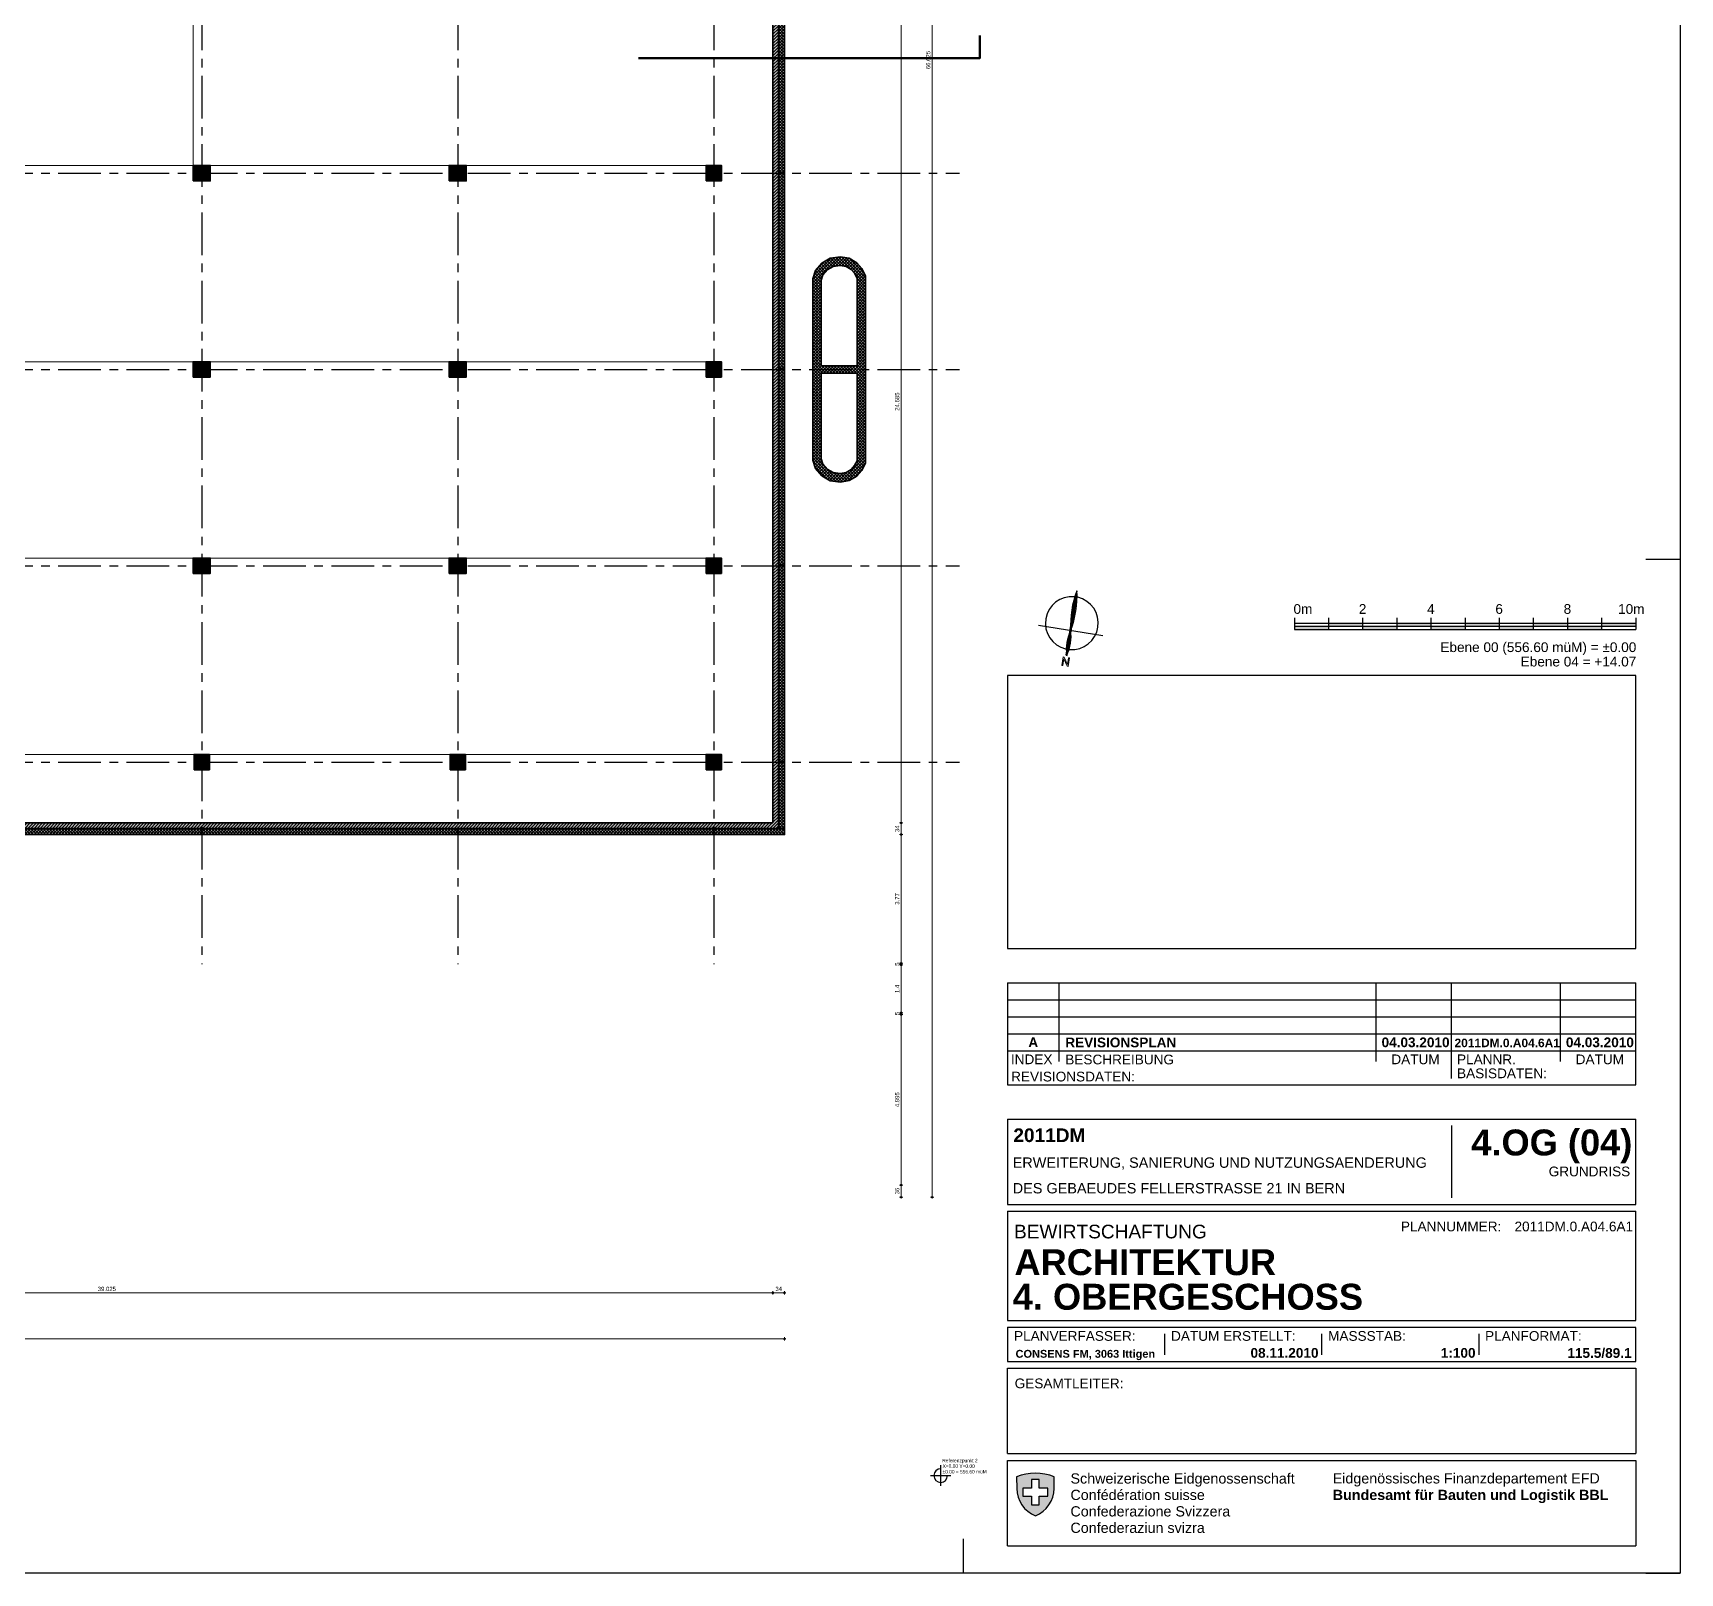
# Model space of a CAD drawing. Header units: millimetres. Extents: x -5 to 111, y -3 to 86.
# Drawn here: x 62.66 to 110.91, y -2.86 to 42.26 of the extents above; entities that cross this region are included whole.
import ezdxf
from ezdxf.enums import TextEntityAlignment as Align

# ---------------------------------------------------------------- set-up
doc = ezdxf.new("R2010")
doc.units = ezdxf.units.MM
doc.linetypes.add('MITTE', pattern=[2, 1.25, -0.25, 0.25, -0.25])
for name, color, linetype, lineweight in [('A1------D-', 9, 'Continuous', 18), ('A1------J-', 10, 'Continuous', 50), ('A1------W-', 9, 'Continuous', 25), ('A1E00---E-', 3, 'MITTE', 25), ('A1E2----E-', 4, 'Continuous', 35), ('A1E2----H-', 5, 'Continuous', 18), ('A1E4----E-', 4, 'Continuous', 35), ('A1E4----H-', 5, 'Continuous', 18), ('A1Z21---E-', 210, 'Continuous', 18), ('A1Z23---E-', 214, 'Continuous', 18)]:
    doc.layers.add(name, color=color, linetype=linetype, lineweight=lineweight)
doc.layers.add('A1------H-', color=8, linetype='Continuous')
doc.styles.add('ARIAL', font='ARIAL.TTF')
doc.styles.add('ARIALFETT', font='ARIALBD.TTF')
doc.dimstyles.new('MST1_50m', dxfattribs={"dimtxt": 0.125, "dimasz": 0.05, "dimexe": 0.05, "dimexo": 0.1, "dimgap": 0.05, "dimtad": 1, "dimdec": 3, "dimzin": 9, "dimdsep": 46, "dimtxsty": 'ARIAL', "dimblk": 'ORIGIN', "dimcen": 0, "dimse1": 1, "dimse2": 1, "dimclrd": 256, "dimclre": 256, "dimclrt": 256, "dimadec": 0, "dimazin": 0, "dimtfac": 1, "dimtdec": 3, "dimtix": 1, "dimtmove": 0, "dimatfit": 3, "dimldrblk": 'ORIGIN', "dimfxl": 0, "dimlwd": -1, "dimlwe": -1, "dimarcsym": 0})

# ---------------------------------------------------------------- blocks, each defined once
blk = doc.blocks.new('BBL-Nordpfeil100')
for p, q in [((-0.018, 0.958), (-0.018, -0.861)), ((0.018, 0.958), (-0.018, 0.958)), ((0, 0.958), (0, -0.958)), ((0, -0.958), (0, 0.958)), ((0, 0.958), (0, 0.212)), ((0.018, 0.958), (0.018, -0.861)), ((0.958, 0.212), (-0.958, 0.212)), ((0, 0.212), (0, -0.958))]:
    blk.add_line(p, q)
at = {"lineweight": 0}
blk.add_lwpolyline([(-0.097, 1.019), (-0.066, 1.019), (-0.066, 1.215), (0.065, 1.019), (0.099, 1.019), (0.099, 1.269), (0.068, 1.269), (0.068, 1.072), (-0.064, 1.269), (-0.097, 1.269)], close=True, dxfattribs=at)
for centre, radius, start, end in [((0, 0), 0.775, 94.4899, 266.094), ((1.268, 0.585), 1.322, 163.5992, 196.4008), ((-1.268, 0.585), 1.322, 343.5992, 16.4008), ((0, 0), 0.775, 273.906, 85.5101), ((2.725, -0.371), 2.787, 167.9214, 192.0786), ((-2.725, -0.371), 2.787, 347.9214, 12.0786)]:
    blk.add_arc(centre, radius, start, end)
blk = doc.blocks.new('BBL-Massstab100')
h = blk.add_hatch(color=256)
h.paths.add_polyline_path([(-10, 0.093), (-10, 0), (-9, 0), (-9, 0.093)])
h.paths.add_polyline_path([(-9, 0.185), (-9, 0.093), (-8, 0.093), (-8, 0.185)])
h.paths.add_polyline_path([(-7, 0), (-7, 0.093), (-8, 0.093), (-8, 0)])
h.paths.add_polyline_path([(-6, 0.093), (-6, 0.185), (-7, 0.185), (-7, 0.093)])
h.paths.add_polyline_path([(-6, 0.093), (-6, 0), (-5, 0), (-5, 0.093)])
h = blk.add_hatch(color=256)
h.paths.add_polyline_path([(-4, 0.093), (-4, 0.185), (-5, 0.185), (-5, 0.093)])
h.paths.add_polyline_path([(-4, 0.093), (-4, 0), (-3, 0), (-3, 0.093)])
h.paths.add_polyline_path([(-2, 0.093), (-2, 0.185), (-3, 0.185), (-3, 0.093)])
h = blk.add_hatch(color=256)
h.paths.add_polyline_path([(-2, 0.093), (-2, 0), (-1, 0), (-1, 0.093)])
h.paths.add_polyline_path([(0, 0.093), (0, 0.185), (-1, 0.185), (-1, 0.093)])
for p, q in [((-10, 0.343), (-10, 0)), ((-10, 0.185), (0, 0.185)), ((-10, 0.093), (0, 0.093)), ((-10, 0), (0, 0)), ((-9, 0.343), (-9, 0)), ((-8, 0.343), (-8, 0)), ((-7, 0.343), (-7, 0)), ((-6, 0.343), (-6, 0)), ((-5, 0.343), (-5, 0)), ((-5, 0.343), (-5, 0)), ((-4, 0.343), (-4, 0)), ((-4, 0.343), (-4, 0)), ((-3, 0.343), (-3, 0)), ((-2, 0.343), (-2, 0)), ((-1, 0.343), (-1, 0)), ((-1, 0.343), (-1, 0)), ((0, 0.343), (0, 0))]:
    blk.add_line(p, q)
at = {"lineweight": -2, "style": 'ARIAL'}
for s, p in [('0m', (-10.025, 0.456)), ('10m', (-0.515, 0.456))]:
    blk.add_text(s, height=0.285, dxfattribs=at).set_placement(p)
for s, p in [('2', (-8, 0.456)), ('4', (-6, 0.456)), ('6', (-4, 0.456)), ('8', (-2, 0.456))]:
    blk.add_text(s, height=0.285, dxfattribs=at).set_placement(p, align=Align.CENTER)
blk = doc.blocks.new('BBL-Logo2006')
h = blk.add_hatch(color=1)
h.paths.add_polyline_path([(-1.81, 12.74), (-5.8, 12.74), (-5.8, 10.93), (-5.8, 9.13), (-1.81, 9.13), (-1.81, 5.13), (0, 5.13), (1.81, 5.13), (1.81, 9.13), (5.8, 9.13), (5.8, 10.93), (5.8, 12.74), (1.81, 12.74), (1.81, 16.73), (0, 16.73), (-1.81, 16.73)], flags=16)
edge = h.paths.add_edge_path()
edge.add_arc((0, -4.64), 24.34, 68.97406, 111.02594)
edge.add_line((-8.73, 18.07), (-8.66, 12.63))
edge.add_arc((5.13, 12.8), 13.79, 180.72561, 248.17832)
edge.add_arc((-5.13, 12.8), 13.79, 291.82168, 359.27439)
edge.add_line((8.66, 12.63), (8.73, 18.07))
at = {"color": 1}
blk.add_lwpolyline([(8.73, 18.07, 0.185573), (-8.73, 18.07), (-8.66, 12.63, 0.303121), (0, 0, 0.303121), (8.66, 12.63)], format="xyb", close=True, dxfattribs=at)
blk.add_lwpolyline([(-1.81, 12.74), (-5.8, 12.74), (-5.8, 10.93), (-5.8, 9.13), (-1.81, 9.13), (-1.81, 5.13), (0, 5.13), (1.81, 5.13), (1.81, 9.13), (5.8, 9.13), (5.8, 10.93), (5.8, 12.74), (1.81, 12.74), (1.81, 16.73), (0, 16.73), (-1.81, 16.73)], close=True, dxfattribs=at)
blk = doc.blocks.new('_Origin')
at = {"color": 0, "linetype": 'ByBlock', "lineweight": -2}
blk.add_line((0, 0), (-1, 0), dxfattribs=at)
for points in [[(0, 0), (0, 1)], [(0, 0), (0, -1)]]:
    blk.add_lwpolyline(points)
blk.add_circle((0, 0), 0.5, dxfattribs=at)
blk = doc.blocks.new('*D222')
at = {"layer": 'A1------D-', "transparency": 16777216}
blk.add_line((45.36, 5.352), (84.285, 5.352), dxfattribs=at)
at = {"layer": 'Defpoints', "color": 0, "transparency": 16777216}
for p in [(84.335, 19.115), (45.31, 8.15), (84.335, 5.352)]:
    blk.add_point(p, dxfattribs=at)
at = {"layer": 'A1------D-', "transparency": 16777216, "xscale": 0.05, "yscale": 0.05, "zscale": 0.05, "rotation": 180}
blk.add_blockref('_Origin', (45.31, 5.352), dxfattribs=at)
at = {"layer": 'A1------D-', "transparency": 16777216, "xscale": 0.05, "yscale": 0.05, "zscale": 0.05}
blk.add_blockref('_Origin', (84.335, 5.352), dxfattribs=at)
at = {"layer": 'A1------D-', "transparency": 16777216, "insert": (64.822, 5.466), "char_height": 0.125, "attachment_point": 5, "style": 'ARIAL'}
blk.add_mtext('39.025', dxfattribs=at)
blk = doc.blocks.new('*D223')
at = {"layer": 'A1------D-', "transparency": 16777216}
blk.add_line((84.385, 5.352), (84.625, 5.352), dxfattribs=at)
at = {"layer": 'Defpoints', "color": 0, "transparency": 16777216}
for p in [(84.335, 19.115), (84.675, 18.775), (84.675, 5.352)]:
    blk.add_point(p, dxfattribs=at)
at = {"layer": 'A1------D-', "transparency": 16777216, "xscale": 0.05, "yscale": 0.05, "zscale": 0.05, "rotation": 180}
blk.add_blockref('_Origin', (84.335, 5.352), dxfattribs=at)
at = {"layer": 'A1------D-', "transparency": 16777216, "xscale": 0.05, "yscale": 0.05, "zscale": 0.05}
blk.add_blockref('_Origin', (84.675, 5.352), dxfattribs=at)
at = {"layer": 'A1------D-', "transparency": 16777216, "insert": (84.505, 5.466), "char_height": 0.125, "attachment_point": 5, "style": 'ARIAL'}
blk.add_mtext('34', dxfattribs=at)
blk = doc.blocks.new('*D224')
at = {"layer": 'A1------D-', "transparency": 16777216}
blk.add_line((5.295, 4.001), (84.625, 4.001), dxfattribs=at)
at = {"layer": 'Defpoints', "color": 0, "transparency": 16777216}
for p in [(84.675, 18.775), (5.245, 8.158), (84.675, 4.001)]:
    blk.add_point(p, dxfattribs=at)
at = {"layer": 'A1------D-', "transparency": 16777216, "xscale": 0.05, "yscale": 0.05, "zscale": 0.05, "rotation": 180}
blk.add_blockref('_Origin', (5.245, 4.001), dxfattribs=at)
at = {"layer": 'A1------D-', "transparency": 16777216, "xscale": 0.05, "yscale": 0.05, "zscale": 0.05}
blk.add_blockref('_Origin', (84.675, 4.001), dxfattribs=at)
at = {"layer": 'A1------D-', "transparency": 16777216, "insert": (44.96, 4.115), "char_height": 0.125, "attachment_point": 5, "style": 'ARIAL'}
blk.add_mtext('79.43', dxfattribs=at)
blk = doc.blocks.new('*D225')
at = {"layer": 'A1------D-', "transparency": 16777216}
blk.add_line((88.09, 8.2), (88.09, 8.46), dxfattribs=at)
at = {"layer": 'Defpoints', "color": 0, "transparency": 16777216}
for p in [(44.915, 8.51), (88.09, 8.51), (45.31, 8.15)]:
    blk.add_point(p, dxfattribs=at)
at = {"layer": 'A1------D-', "transparency": 16777216, "xscale": 0.05, "yscale": 0.05, "zscale": 0.05}
for p, rotation in [((88.09, 8.51), 90), ((88.09, 8.15), 270)]:
    blk.add_blockref('_Origin', p, dxfattribs=dict(at, rotation=rotation))
at = {"layer": 'A1------D-', "transparency": 16777216, "insert": (87.976, 8.33), "char_height": 0.125, "attachment_point": 5, "rotation": 90, "style": 'ARIAL'}
blk.add_mtext('36', dxfattribs=at)
blk = doc.blocks.new('*D226')
at = {"layer": 'A1------D-', "transparency": 16777216}
blk.add_line((88.09, 8.56), (88.09, 13.455), dxfattribs=at)
at = {"layer": 'Defpoints', "color": 0, "transparency": 16777216}
for p in [(44.84, 13.505), (88.09, 13.505), (44.915, 8.51)]:
    blk.add_point(p, dxfattribs=at)
at = {"layer": 'A1------D-', "transparency": 16777216, "xscale": 0.05, "yscale": 0.05, "zscale": 0.05}
for p, rotation in [((88.09, 13.505), 90), ((88.09, 8.51), 270)]:
    blk.add_blockref('_Origin', p, dxfattribs=dict(at, rotation=rotation))
at = {"layer": 'A1------D-', "transparency": 16777216, "insert": (87.976, 11.008), "char_height": 0.125, "attachment_point": 5, "rotation": 90, "style": 'ARIAL'}
blk.add_mtext('4.995', dxfattribs=at)
blk = doc.blocks.new('*D227')
at = {"layer": 'A1------D-', "transparency": 16777216}
for p, q in [((88.09, 13.605), (88.09, 13.655)), ((88.09, 13.505), (88.09, 13.555)), ((88.09, 13.455), (88.09, 13.405))]:
    blk.add_line(p, q, dxfattribs=at)
at = {"layer": 'Defpoints', "color": 0, "transparency": 16777216}
for p in [(44.84, 13.555), (88.09, 13.555), (44.84, 13.505)]:
    blk.add_point(p, dxfattribs=at)
at = {"layer": 'A1------D-', "transparency": 16777216, "xscale": 0.05, "yscale": 0.05, "zscale": 0.05}
for p, rotation in [((88.09, 13.555), 270), ((88.09, 13.505), 90)]:
    blk.add_blockref('_Origin', p, dxfattribs=dict(at, rotation=rotation))
at = {"layer": 'A1------D-', "transparency": 16777216, "insert": (87.976, 13.53), "char_height": 0.125, "attachment_point": 5, "rotation": 90, "style": 'ARIAL'}
blk.add_mtext('5', dxfattribs=at)
blk = doc.blocks.new('*D228')
at = {"layer": 'A1------D-', "transparency": 16777216}
blk.add_line((88.09, 13.605), (88.09, 14.905), dxfattribs=at)
at = {"layer": 'Defpoints', "color": 0, "transparency": 16777216}
for p in [(44.14, 14.955), (88.09, 14.955), (44.84, 13.555)]:
    blk.add_point(p, dxfattribs=at)
at = {"layer": 'A1------D-', "transparency": 16777216, "xscale": 0.05, "yscale": 0.05, "zscale": 0.05}
for p, rotation in [((88.09, 14.955), 90), ((88.09, 13.555), 270)]:
    blk.add_blockref('_Origin', p, dxfattribs=dict(at, rotation=rotation))
at = {"layer": 'A1------D-', "transparency": 16777216, "insert": (87.977, 14.255), "char_height": 0.125, "attachment_point": 5, "rotation": 90, "style": 'ARIAL'}
blk.add_mtext('1.4', dxfattribs=at)
blk = doc.blocks.new('*D229')
at = {"layer": 'A1------D-', "transparency": 16777216}
for p, q in [((88.09, 15.055), (88.09, 15.105)), ((88.09, 14.955), (88.09, 15.005)), ((88.09, 14.905), (88.09, 14.855))]:
    blk.add_line(p, q, dxfattribs=at)
at = {"layer": 'Defpoints', "color": 0, "transparency": 16777216}
for p in [(44.09, 15.005), (88.09, 15.005), (44.14, 14.955)]:
    blk.add_point(p, dxfattribs=at)
at = {"layer": 'A1------D-', "transparency": 16777216, "xscale": 0.05, "yscale": 0.05, "zscale": 0.05}
for p, rotation in [((88.09, 15.005), 270), ((88.09, 14.955), 90)]:
    blk.add_blockref('_Origin', p, dxfattribs=dict(at, rotation=rotation))
at = {"layer": 'A1------D-', "transparency": 16777216, "insert": (87.976, 14.98), "char_height": 0.125, "attachment_point": 5, "rotation": 90, "style": 'ARIAL'}
blk.add_mtext('5', dxfattribs=at)
blk = doc.blocks.new('*D230')
at = {"layer": 'A1------D-', "transparency": 16777216}
blk.add_line((88.09, 15.055), (88.09, 18.725), dxfattribs=at)
at = {"layer": 'Defpoints', "color": 0, "transparency": 16777216}
for p in [(84.675, 18.775), (88.09, 18.775), (44.09, 15.005)]:
    blk.add_point(p, dxfattribs=at)
at = {"layer": 'A1------D-', "transparency": 16777216, "xscale": 0.05, "yscale": 0.05, "zscale": 0.05}
for p, rotation in [((88.09, 18.775), 90), ((88.09, 15.005), 270)]:
    blk.add_blockref('_Origin', p, dxfattribs=dict(at, rotation=rotation))
at = {"layer": 'A1------D-', "transparency": 16777216, "insert": (87.976, 16.89), "char_height": 0.125, "attachment_point": 5, "rotation": 90, "style": 'ARIAL'}
blk.add_mtext('3.77', dxfattribs=at)
blk = doc.blocks.new('*D231')
at = {"layer": 'A1------D-', "transparency": 16777216}
blk.add_line((88.09, 18.825), (88.09, 19.065), dxfattribs=at)
at = {"layer": 'Defpoints', "color": 0, "transparency": 16777216}
for p in [(84.335, 19.115), (88.09, 19.115), (84.675, 18.775)]:
    blk.add_point(p, dxfattribs=at)
at = {"layer": 'A1------D-', "transparency": 16777216, "xscale": 0.05, "yscale": 0.05, "zscale": 0.05}
for p, rotation in [((88.09, 19.115), 90), ((88.09, 18.775), 270)]:
    blk.add_blockref('_Origin', p, dxfattribs=dict(at, rotation=rotation))
at = {"layer": 'A1------D-', "transparency": 16777216, "insert": (87.976, 18.945), "char_height": 0.125, "attachment_point": 5, "rotation": 90, "style": 'ARIAL'}
blk.add_mtext('34', dxfattribs=at)
blk = doc.blocks.new('*D232')
at = {"layer": 'A1------D-', "transparency": 16777216}
blk.add_line((88.09, 19.165), (88.09, 43.75), dxfattribs=at)
at = {"layer": 'Defpoints', "color": 0, "transparency": 16777216}
for p in [(84.335, 43.8), (88.09, 43.8), (84.335, 19.115)]:
    blk.add_point(p, dxfattribs=at)
at = {"layer": 'A1------D-', "transparency": 16777216, "xscale": 0.05, "yscale": 0.05, "zscale": 0.05}
for p, rotation in [((88.09, 43.8), 90), ((88.09, 19.115), 270)]:
    blk.add_blockref('_Origin', p, dxfattribs=dict(at, rotation=rotation))
at = {"layer": 'A1------D-', "transparency": 16777216, "insert": (87.976, 31.458), "char_height": 0.125, "attachment_point": 5, "rotation": 90, "style": 'ARIAL'}
blk.add_mtext('24.685', dxfattribs=at)
blk = doc.blocks.new('*D239')
at = {"layer": 'A1------D-', "transparency": 16777216}
blk.add_line((88.998, 8.2), (88.998, 74.725), dxfattribs=at)
at = {"layer": 'Defpoints', "color": 0, "transparency": 16777216}
for p in [(84.675, 74.775), (88.998, 74.775), (45.31, 8.15)]:
    blk.add_point(p, dxfattribs=at)
at = {"layer": 'A1------D-', "transparency": 16777216, "xscale": 0.05, "yscale": 0.05, "zscale": 0.05}
for p, rotation in [((88.998, 74.775), 90), ((88.998, 8.15), 270)]:
    blk.add_blockref('_Origin', p, dxfattribs=dict(at, rotation=rotation))
at = {"layer": 'A1------D-', "transparency": 16777216, "insert": (88.884, 41.463), "char_height": 0.125, "attachment_point": 5, "rotation": 90, "style": 'ARIAL'}
blk.add_mtext('66.625', dxfattribs=at)
blk = doc.blocks.new('2011.DM.04.002H', base_point=(37.825, 21.125))
at = {"layer": 'A1Z21---E-'}
for points in [[(52.375, 21.125), (82.825, 21.125), (82.825, 20.675), (82.375, 20.675), (82.375, 21.125), (75.325, 21.125), (75.325, 20.675), (74.875, 20.675), (74.875, 21.125), (67.825, 21.125), (67.825, 20.675), (67.375, 20.675), (67.375, 21.125), (60.325, 21.125)], [(45.215, 19.115), (84.335, 19.115), (84.335, 43.8)], [(37.56, 38.375), (67.35, 38.375), (67.35, 44.125)], [(67.35, 43.675), (67.35, 38.375), (82.825, 38.375), (82.825, 37.925), (82.375, 37.925), (82.375, 38.375), (75.35, 38.375), (75.35, 37.925), (74.85, 37.925), (74.85, 38.375), (67.85, 38.375), (67.85, 37.925), (67.35, 37.925), (67.35, 38.375), (60.35, 38.375)], [(37.56, 32.625), (82.825, 32.625), (82.825, 32.175), (82.375, 32.175), (82.375, 32.625), (75.35, 32.625), (75.35, 32.175), (74.85, 32.175), (74.85, 32.625), (67.85, 32.625), (67.85, 32.175), (67.35, 32.175), (67.35, 32.625), (60.35, 32.625)], [(37.56, 26.875), (82.825, 26.875), (82.825, 26.425), (82.375, 26.425), (82.375, 26.875), (75.35, 26.875), (75.35, 26.425), (74.85, 26.425), (74.85, 26.875), (67.85, 26.875), (67.85, 26.425), (67.35, 26.425), (67.35, 26.875), (60.35, 26.875)]]:
    blk.add_lwpolyline(points, dxfattribs=at)
at = {"layer": 'A1Z21---E-', "style": 'ARIAL', "flags": 1}
blk.add_attdef('C_NUMBER', (37.825, 21.125), '', height=10, dxfattribs=at)

msp = doc.modelspace()

# ---------------------------------------------------------------- hatches: boundary and pattern name
at = {"layer": 'A1------H-'}
for points in [[(84.335, 19.115), (45.105, 19.115), (45.105, 18.955), (84.495, 18.955), (84.495, 43.8), (84.335, 43.8)], [(84.495, 43.895), (84.675, 43.895), (84.675, 38.155), (84.495, 38.155)], [(67.35, 37.925), (67.85, 37.925), (67.85, 38.375), (67.35, 38.375)], [(67.35, 37.925), (67.85, 37.925), (67.85, 38.375), (67.35, 38.375)], [(74.85, 37.925), (75.35, 37.925), (75.35, 38.375), (74.85, 38.375)], [(74.85, 37.925), (75.35, 37.925), (75.35, 38.375), (74.85, 38.375)], [(82.375, 37.925), (82.825, 37.925), (82.825, 38.375), (82.375, 38.375)], [(82.375, 37.925), (82.825, 37.925), (82.825, 38.375), (82.375, 38.375)], [(84.495, 38.145), (84.675, 38.145), (84.675, 32.405), (84.495, 32.405)], [(67.35, 32.175), (67.85, 32.175), (67.85, 32.625), (67.35, 32.625)], [(67.35, 32.175), (67.85, 32.175), (67.85, 32.625), (67.35, 32.625)], [(74.85, 32.175), (75.35, 32.175), (75.35, 32.625), (74.85, 32.625)], [(74.85, 32.175), (75.35, 32.175), (75.35, 32.625), (74.85, 32.625)], [(82.375, 32.175), (82.825, 32.175), (82.825, 32.625), (82.375, 32.625)], [(82.375, 32.175), (82.825, 32.175), (82.825, 32.625), (82.375, 32.625)], [(84.495, 32.395), (84.675, 32.395), (84.675, 26.655), (84.495, 26.655)], [(67.35, 26.425), (67.85, 26.425), (67.85, 26.875), (67.35, 26.875)], [(67.35, 26.425), (67.85, 26.425), (67.85, 26.875), (67.35, 26.875)], [(74.85, 26.425), (75.35, 26.425), (75.35, 26.875), (74.85, 26.875)], [(74.85, 26.425), (75.35, 26.425), (75.35, 26.875), (74.85, 26.875)], [(82.375, 26.425), (82.825, 26.425), (82.825, 26.875), (82.375, 26.875)], [(82.375, 26.425), (82.825, 26.425), (82.825, 26.875), (82.375, 26.875)], [(84.495, 26.645), (84.675, 26.645), (84.675, 20.905), (84.495, 20.905)], [(67.375, 20.675), (67.825, 20.675), (67.825, 21.125), (67.375, 21.125)], [(67.375, 20.675), (67.825, 20.675), (67.825, 21.125), (67.375, 21.125)], [(74.875, 20.675), (75.325, 20.675), (75.325, 21.125), (74.875, 21.125)], [(74.875, 20.675), (75.325, 20.675), (75.325, 21.125), (74.875, 21.125)], [(82.375, 20.675), (82.825, 20.675), (82.825, 21.125), (82.375, 21.125)], [(82.375, 20.675), (82.825, 20.675), (82.825, 21.125), (82.375, 21.125)], [(84.495, 20.895), (84.675, 20.895), (84.675, 18.965), (84.495, 18.965)], [(60.105, 18.955), (67.595, 18.955), (67.595, 18.775), (60.105, 18.775)], [(67.605, 18.955), (75.095, 18.955), (75.095, 18.775), (67.605, 18.775)], [(75.105, 18.955), (82.595, 18.955), (82.595, 18.775), (75.105, 18.775)], [(82.605, 18.955), (84.675, 18.955), (84.675, 18.775), (82.605, 18.775)]]:
    msp.add_hatch(color=256, dxfattribs=at).paths.add_polyline_path(points)
h = msp.add_hatch(color=256, dxfattribs=at)
h.paths.add_polyline_path([(87.05, 32.2567), (87.05, 34.8), (87.05, 35.1375), (86.9362, 35.3582), (86.7907, 35.5274), (86.5716, 35.6561), (86.3128, 35.7015), (86.0125, 35.6582), (85.7672, 35.5159), (85.5802, 35.3023), (85.5, 35.0572), (85.5, 34.8), (85.5, 32.5433), (85.5, 30), (85.5, 29.7428), (85.5802, 29.4977), (85.7672, 29.2841), (86.0125, 29.1418), (86.3128, 29.0985), (86.5716, 29.1439), (86.7907, 29.2726), (86.9362, 29.4418), (87.05, 29.6625), (87.05, 30)])
h.paths.add_polyline_path([(85.75, 34.8), (85.75, 35.0173), (85.802, 35.176), (85.9283, 35.3203), (86.096, 35.4177), (86.3089, 35.4483), (86.4839, 35.4177), (86.6283, 35.3329), (86.7275, 35.2175), (86.8, 35.0768), (86.8, 34.8), (86.8, 32.5067), (85.75, 32.5067)], flags=16)
h.paths.add_polyline_path([(85.75, 30), (85.75, 29.7827), (85.802, 29.624), (85.9283, 29.4797), (86.096, 29.3823), (86.3089, 29.3517), (86.4839, 29.3823), (86.6283, 29.4671), (86.7275, 29.5825), (86.8, 29.7232), (86.8, 30), (86.8, 32.2933), (85.75, 32.2933)], flags=16)
at = {"layer": 'A1E2----H-'}
h = msp.add_hatch(dxfattribs=at)
h.set_pattern_fill('ANSI37', color=256, scale=0.02, style=0)
h.paths.add_polyline_path([(67.35, 37.925), (67.85, 37.925), (67.85, 38.375), (67.35, 38.375)])
h = msp.add_hatch(dxfattribs=at)
h.set_pattern_fill('ANSI37', color=256, scale=0.02, style=0)
h.paths.add_polyline_path([(67.35, 37.925), (67.85, 37.925), (67.85, 38.375), (67.35, 38.375)])
h = msp.add_hatch(dxfattribs=at)
h.set_pattern_fill('ANSI37', color=256, scale=0.02, style=0)
h.paths.add_polyline_path([(74.85, 37.925), (75.35, 37.925), (75.35, 38.375), (74.85, 38.375)])
h = msp.add_hatch(dxfattribs=at)
h.set_pattern_fill('ANSI37', color=256, scale=0.02, style=0)
h.paths.add_polyline_path([(74.85, 37.925), (75.35, 37.925), (75.35, 38.375), (74.85, 38.375)])
h = msp.add_hatch(dxfattribs=at)
h.set_pattern_fill('ANSI37', color=256, scale=0.02, style=0)
h.paths.add_polyline_path([(82.375, 37.925), (82.825, 37.925), (82.825, 38.375), (82.375, 38.375)])
h = msp.add_hatch(dxfattribs=at)
h.set_pattern_fill('ANSI37', color=256, scale=0.02, style=0)
h.paths.add_polyline_path([(82.375, 37.925), (82.825, 37.925), (82.825, 38.375), (82.375, 38.375)])
h = msp.add_hatch(dxfattribs=at)
h.set_pattern_fill('ANSI37', color=256, scale=0.02, style=0)
h.paths.add_polyline_path([(67.35, 32.175), (67.85, 32.175), (67.85, 32.625), (67.35, 32.625)])
h = msp.add_hatch(dxfattribs=at)
h.set_pattern_fill('ANSI37', color=256, scale=0.02, style=0)
h.paths.add_polyline_path([(67.35, 32.175), (67.85, 32.175), (67.85, 32.625), (67.35, 32.625)])
h = msp.add_hatch(dxfattribs=at)
h.set_pattern_fill('ANSI37', color=256, scale=0.02, style=0)
h.paths.add_polyline_path([(74.85, 32.175), (75.35, 32.175), (75.35, 32.625), (74.85, 32.625)])
h = msp.add_hatch(dxfattribs=at)
h.set_pattern_fill('ANSI37', color=256, scale=0.02, style=0)
h.paths.add_polyline_path([(74.85, 32.175), (75.35, 32.175), (75.35, 32.625), (74.85, 32.625)])
h = msp.add_hatch(dxfattribs=at)
h.set_pattern_fill('ANSI37', color=256, scale=0.02, style=0)
h.paths.add_polyline_path([(82.375, 32.175), (82.825, 32.175), (82.825, 32.625), (82.375, 32.625)])
h = msp.add_hatch(dxfattribs=at)
h.set_pattern_fill('ANSI37', color=256, scale=0.02, style=0)
h.paths.add_polyline_path([(82.375, 32.175), (82.825, 32.175), (82.825, 32.625), (82.375, 32.625)])
h = msp.add_hatch(dxfattribs=at)
h.set_pattern_fill('ANSI37', color=256, scale=0.02, style=0)
h.paths.add_polyline_path([(67.35, 26.425), (67.85, 26.425), (67.85, 26.875), (67.35, 26.875)])
h = msp.add_hatch(dxfattribs=at)
h.set_pattern_fill('ANSI37', color=256, scale=0.02, style=0)
h.paths.add_polyline_path([(67.35, 26.425), (67.85, 26.425), (67.85, 26.875), (67.35, 26.875)])
h = msp.add_hatch(dxfattribs=at)
h.set_pattern_fill('ANSI37', color=256, scale=0.02, style=0)
h.paths.add_polyline_path([(74.85, 26.425), (75.35, 26.425), (75.35, 26.875), (74.85, 26.875)])
h = msp.add_hatch(dxfattribs=at)
h.set_pattern_fill('ANSI37', color=256, scale=0.02, style=0)
h.paths.add_polyline_path([(74.85, 26.425), (75.35, 26.425), (75.35, 26.875), (74.85, 26.875)])
h = msp.add_hatch(dxfattribs=at)
h.set_pattern_fill('ANSI37', color=256, scale=0.02, style=0)
h.paths.add_polyline_path([(82.375, 26.425), (82.825, 26.425), (82.825, 26.875), (82.375, 26.875)])
h = msp.add_hatch(dxfattribs=at)
h.set_pattern_fill('ANSI37', color=256, scale=0.02, style=0)
h.paths.add_polyline_path([(82.375, 26.425), (82.825, 26.425), (82.825, 26.875), (82.375, 26.875)])
h = msp.add_hatch(dxfattribs=at)
h.set_pattern_fill('ANSI37', color=256, scale=0.02, style=0)
h.paths.add_polyline_path([(67.375, 20.675), (67.825, 20.675), (67.825, 21.125), (67.375, 21.125)])
h = msp.add_hatch(dxfattribs=at)
h.set_pattern_fill('ANSI37', color=256, scale=0.02, style=0)
h.paths.add_polyline_path([(67.375, 20.675), (67.825, 20.675), (67.825, 21.125), (67.375, 21.125)])
h = msp.add_hatch(dxfattribs=at)
h.set_pattern_fill('ANSI37', color=256, scale=0.02, style=0)
h.paths.add_polyline_path([(74.875, 20.675), (75.325, 20.675), (75.325, 21.125), (74.875, 21.125)])
h = msp.add_hatch(dxfattribs=at)
h.set_pattern_fill('ANSI37', color=256, scale=0.02, style=0)
h.paths.add_polyline_path([(74.875, 20.675), (75.325, 20.675), (75.325, 21.125), (74.875, 21.125)])
h = msp.add_hatch(dxfattribs=at)
h.set_pattern_fill('ANSI37', color=256, scale=0.02, style=0)
h.paths.add_polyline_path([(82.375, 20.675), (82.825, 20.675), (82.825, 21.125), (82.375, 21.125)])
h = msp.add_hatch(dxfattribs=at)
h.set_pattern_fill('ANSI37', color=256, scale=0.02, style=0)
h.paths.add_polyline_path([(82.375, 20.675), (82.825, 20.675), (82.825, 21.125), (82.375, 21.125)])
at = {"layer": 'A1E4----H-'}
h = msp.add_hatch(dxfattribs=at)
h.set_pattern_fill('ANSI31', color=256, scale=0.02, style=0)
h.paths.add_polyline_path([(84.335, 19.115), (45.105, 19.115), (45.105, 18.955), (84.495, 18.955), (84.495, 43.8), (84.335, 43.8)])
h = msp.add_hatch(dxfattribs=at)
h.set_pattern_fill('ANSI37', color=256, scale=0.02, style=0)
h.paths.add_polyline_path([(84.495, 38.155), (84.495, 43.895), (84.675, 43.895), (84.675, 38.155)])
h = msp.add_hatch(dxfattribs=at)
h.set_pattern_fill('ANSI37', color=256, scale=0.02, style=0)
h.paths.add_polyline_path([(84.495, 32.405), (84.495, 38.145), (84.675, 38.145), (84.675, 32.405)])
h = msp.add_hatch(dxfattribs=at)
h.set_pattern_fill('ANSI37', color=256, scale=0.02, style=0)
h.paths.add_polyline_path([(87.05, 32.2567), (87.05, 34.8), (87.05, 35.1375), (86.9362, 35.3582), (86.7907, 35.5274), (86.5716, 35.6561), (86.3128, 35.7015), (86.0125, 35.6582), (85.7672, 35.5159), (85.5802, 35.3023), (85.5, 35.0572), (85.5, 34.8), (85.5, 32.5433), (85.5, 30), (85.5, 29.7428), (85.5802, 29.4977), (85.7672, 29.2841), (86.0125, 29.1418), (86.3128, 29.0985), (86.5716, 29.1439), (86.7907, 29.2726), (86.9362, 29.4418), (87.05, 29.6625), (87.05, 30)])
h.paths.add_polyline_path([(85.75, 34.8), (85.75, 35.0173), (85.802, 35.176), (85.9283, 35.3203), (86.096, 35.4177), (86.3089, 35.4483), (86.4839, 35.4177), (86.6283, 35.3329), (86.7275, 35.2175), (86.8, 35.0768), (86.8, 34.8), (86.8, 32.5067), (85.75, 32.5067)])
h.paths.add_polyline_path([(85.75, 30), (85.75, 29.7827), (85.802, 29.624), (85.9283, 29.4797), (86.096, 29.3823), (86.3089, 29.3517), (86.4839, 29.3823), (86.6283, 29.4671), (86.7275, 29.5825), (86.8, 29.7232), (86.8, 30), (86.8, 32.2933), (85.75, 32.2933)])
h = msp.add_hatch(dxfattribs=at)
h.set_pattern_fill('ANSI37', color=256, scale=0.02, style=0)
h.paths.add_polyline_path([(84.495, 26.655), (84.495, 32.395), (84.675, 32.395), (84.675, 26.655)])
h = msp.add_hatch(dxfattribs=at)
h.set_pattern_fill('ANSI37', color=256, scale=0.02, style=0)
h.paths.add_polyline_path([(84.495, 20.905), (84.495, 26.645), (84.675, 26.645), (84.675, 20.905)])
h = msp.add_hatch(dxfattribs=at)
h.set_pattern_fill('ANSI37', color=256, scale=0.02, style=0)
h.paths.add_polyline_path([(84.495, 18.965), (84.495, 20.895), (84.675, 20.895), (84.675, 18.965)])
h = msp.add_hatch(dxfattribs=at)
h.set_pattern_fill('ANSI37', color=256, scale=0.02, style=0)
h.paths.add_polyline_path([(60.105, 18.775), (60.105, 18.955), (67.595, 18.955), (67.595, 18.775)])
h = msp.add_hatch(dxfattribs=at)
h.set_pattern_fill('ANSI37', color=256, scale=0.02, style=0)
h.paths.add_polyline_path([(67.605, 18.775), (67.605, 18.955), (75.095, 18.955), (75.095, 18.775)])
h = msp.add_hatch(dxfattribs=at)
h.set_pattern_fill('ANSI37', color=256, scale=0.02, style=0)
h.paths.add_polyline_path([(75.105, 18.775), (75.105, 18.955), (82.595, 18.955), (82.595, 18.775)])
h = msp.add_hatch(dxfattribs=at)
h.set_pattern_fill('ANSI37', color=256, scale=0.02, style=0)
h.paths.add_polyline_path([(82.605, 18.775), (82.605, 18.955), (84.675, 18.955), (84.675, 18.775)])

# ---------------------------------------------------------------- linework, layer by layer
for p, q in [((88.95, 0), (89.55, 0)), ((89.25, -0.3), (89.25, 0.3))]:
    msp.add_line(p, q)
msp.add_arc((89.25, 0), 0.2, 90, 0)
at = {"layer": 'A1------J-', "flags": 128}
msp.add_lwpolyline([(80.4, 41.52), (90.4, 41.52), (90.4, 42.18)], dxfattribs=at)
at = {"layer": 'A1------W-'}
for p, q in [((109.9109, 26.843), (110.9109, 26.843)), ((91.2109, 14.4355), (91.2109, 11.4405)), ((91.2109, 14.4355), (109.6109, 14.4355)), ((92.7109, 14.4355), (92.7109, 12.1305)), ((102.0109, 12.1305), (102.0109, 14.4355)), ((104.2109, 11.6305), (104.2109, 14.4355)), ((107.4109, 12.1305), (107.4109, 14.4355)), ((109.6109, 11.4405), (109.6109, 14.4355)), ((91.2109, 13.938), (109.6109, 13.938)), ((91.2109, 13.438), (109.6109, 13.438)), ((91.2109, 12.9405), (109.6109, 12.9405)), ((91.2109, 12.4405), (109.6109, 12.4405)), ((91.2109, 11.4405), (109.6109, 11.4405)), ((91.2109, 10.4405), (109.6109, 10.4405)), ((104.2109, 10.2505), (104.2109, 8.1305)), ((91.2109, 7.7405), (109.6109, 7.7405)), ((91.2109, 4.343), (109.6109, 4.343)), ((91.2109, 4.343), (91.2109, 3.343)), ((95.8109, 4.153), (95.8109, 3.533)), ((100.4109, 4.153), (100.4109, 3.533)), ((105.0109, 4.153), (105.0109, 3.533)), ((109.6109, 3.343), (109.6109, 4.3405)), ((91.2109, 3.343), (109.6109, 3.343)), ((91.2109, 0.643), (109.6109, 0.643)), ((89.9109, -1.857), (89.9109, -2.857)), ((110.9109, -1.857), (110.9109, -2.857)), ((91.2109, -2.057), (109.6109, -2.057)), ((90.9109, -2.857), (89.9109, -2.857)), ((109.9109, -2.857), (110.9109, -2.857))]:
    msp.add_line(p, q, dxfattribs=at)
at = {"layer": 'A1------W-', "flags": 128}
msp.add_lwpolyline([(-4.5891, 86.243), (110.9109, 86.243), (110.9109, -2.857), (-4.5891, -2.857)], close=True, dxfattribs=at)
at = {"layer": 'A1------W-'}
msp.add_lwpolyline([(109.6109, 15.4355), (109.6109, 23.4355), (91.2109, 23.4355), (91.2109, 15.4355)], close=True, dxfattribs=at)
for points in [[(91.2109, 10.4405), (91.2109, 7.9405), (109.6109, 7.9405), (109.6109, 10.4405)], [(91.2109, 7.7405), (91.2109, 4.5405), (109.6109, 4.5405), (109.6109, 7.7405)], [(91.2109, 0.643), (91.2109, 3.143), (109.6109, 3.143), (109.6109, 0.643)], [(91.2109, -2.057), (91.2109, 0.443), (109.6109, 0.443), (109.6109, -2.057)]]:
    msp.add_lwpolyline(points, dxfattribs=at)
at = {"layer": 'A1E00---E-'}
for p, q in [((67.6, 79), (67.6, 14.9776)), ((75.1, 79), (75.1, 14.9776)), ((82.6, 79), (82.6, 14.9776)), ((1.4, 38.15), (89.8, 38.15)), ((1.4, 32.4), (89.8, 32.4)), ((1.4, 26.65), (89.8, 26.65)), ((1.4, 20.9), (89.8, 20.9))]:
    msp.add_line(p, q, dxfattribs=at)
at = {"layer": 'A1E2----E-', "flags": 128}
for points in [[(67.35, 37.925), (67.85, 37.925), (67.85, 38.375), (67.35, 38.375), (67.35, 37.925)], [(67.35, 37.925), (67.85, 37.925), (67.85, 38.375), (67.35, 38.375), (67.35, 37.925)], [(74.85, 37.925), (75.35, 37.925), (75.35, 38.375), (74.85, 38.375), (74.85, 37.925)], [(74.85, 37.925), (75.35, 37.925), (75.35, 38.375), (74.85, 38.375), (74.85, 37.925)], [(82.375, 37.925), (82.825, 37.925), (82.825, 38.375), (82.375, 38.375), (82.375, 37.925)], [(82.375, 37.925), (82.825, 37.925), (82.825, 38.375), (82.375, 38.375), (82.375, 37.925)], [(67.35, 32.175), (67.85, 32.175), (67.85, 32.625), (67.35, 32.625), (67.35, 32.175)], [(67.35, 32.175), (67.85, 32.175), (67.85, 32.625), (67.35, 32.625), (67.35, 32.175)], [(74.85, 32.175), (75.35, 32.175), (75.35, 32.625), (74.85, 32.625), (74.85, 32.175)], [(74.85, 32.175), (75.35, 32.175), (75.35, 32.625), (74.85, 32.625), (74.85, 32.175)], [(82.375, 32.175), (82.825, 32.175), (82.825, 32.625), (82.375, 32.625), (82.375, 32.175)], [(82.375, 32.175), (82.825, 32.175), (82.825, 32.625), (82.375, 32.625), (82.375, 32.175)], [(67.35, 26.425), (67.85, 26.425), (67.85, 26.875), (67.35, 26.875), (67.35, 26.425)], [(67.35, 26.425), (67.85, 26.425), (67.85, 26.875), (67.35, 26.875), (67.35, 26.425)], [(74.85, 26.425), (75.35, 26.425), (75.35, 26.875), (74.85, 26.875), (74.85, 26.425)], [(74.85, 26.425), (75.35, 26.425), (75.35, 26.875), (74.85, 26.875), (74.85, 26.425)], [(82.375, 26.425), (82.825, 26.425), (82.825, 26.875), (82.375, 26.875), (82.375, 26.425)], [(82.375, 26.425), (82.825, 26.425), (82.825, 26.875), (82.375, 26.875), (82.375, 26.425)], [(67.375, 20.675), (67.825, 20.675), (67.825, 21.125), (67.375, 21.125), (67.375, 20.675)], [(67.375, 20.675), (67.825, 20.675), (67.825, 21.125), (67.375, 21.125), (67.375, 20.675)], [(74.875, 20.675), (75.325, 20.675), (75.325, 21.125), (74.875, 21.125), (74.875, 20.675)], [(74.875, 20.675), (75.325, 20.675), (75.325, 21.125), (74.875, 21.125), (74.875, 20.675)], [(82.375, 20.675), (82.825, 20.675), (82.825, 21.125), (82.375, 21.125), (82.375, 20.675)], [(82.375, 20.675), (82.825, 20.675), (82.825, 21.125), (82.375, 21.125), (82.375, 20.675)]]:
    msp.add_lwpolyline(points, dxfattribs=at)
at = {"layer": 'A1E4----E-'}
for points in [[(84.335, 19.115), (45.105, 19.115), (45.105, 18.955), (84.495, 18.955), (84.495, 43.8), (84.335, 43.8)], [(84.495, 43.895), (84.675, 43.895), (84.675, 38.155), (84.495, 38.155)], [(84.495, 38.145), (84.675, 38.145), (84.675, 32.405), (84.495, 32.405)], [(84.495, 32.395), (84.675, 32.395), (84.675, 26.655), (84.495, 26.655)], [(84.495, 26.645), (84.675, 26.645), (84.675, 20.905), (84.495, 20.905)], [(84.495, 20.895), (84.675, 20.895), (84.675, 18.965), (84.495, 18.965)], [(60.105, 18.955), (67.595, 18.955), (67.595, 18.775), (60.105, 18.775)], [(67.605, 18.955), (75.095, 18.955), (75.095, 18.775), (67.605, 18.775)], [(75.105, 18.955), (82.595, 18.955), (82.595, 18.775), (75.105, 18.775)], [(82.605, 18.955), (84.675, 18.955), (84.675, 18.775), (82.605, 18.775)]]:
    msp.add_lwpolyline(points, close=True, dxfattribs=at)
at = {"layer": 'A1E4----E-', "flags": 128}
msp.add_lwpolyline([(87.05, 32.2567), (87.05, 34.8), (87.05, 35.1375), (86.9362, 35.3582), (86.7907, 35.5274), (86.5716, 35.6561), (86.3128, 35.7015), (86.0125, 35.6582), (85.7672, 35.5159), (85.5802, 35.3023), (85.5, 35.0572), (85.5, 34.8), (85.5, 32.5433), (85.5, 30), (85.5, 29.7428), (85.5802, 29.4977), (85.7672, 29.2841), (86.0125, 29.1418), (86.3128, 29.0985), (86.5716, 29.1439), (86.7907, 29.2726), (86.9362, 29.4418), (87.05, 29.6625), (87.05, 30)], close=True, dxfattribs=at)
for points in [[(85.75, 34.8), (85.75, 35.0173), (85.802, 35.176), (85.9283, 35.3203), (86.096, 35.4177), (86.3089, 35.4483), (86.4839, 35.4177), (86.6283, 35.3329), (86.7275, 35.2175), (86.8, 35.0768), (86.8, 34.8), (86.8, 32.5067), (85.75, 32.5067), (85.75, 34.8)], [(85.75, 30), (85.75, 29.7827), (85.802, 29.624), (85.9283, 29.4797), (86.096, 29.3823), (86.3089, 29.3517), (86.4839, 29.3823), (86.6283, 29.4671), (86.7275, 29.5825), (86.8, 29.7232), (86.8, 30), (86.8, 32.2933), (85.75, 32.2933), (85.75, 30)]]:
    msp.add_lwpolyline(points, dxfattribs=at)
at = {"layer": 'A1Z23---E-'}
msp.add_lwpolyline([(52.0028, 18.775), (84.675, 18.775), (84.675, 47.1008), (83.425, 47.1008), (83.425, 45.455), (83.2, 45.455), (83.2, 48.1583), (83.425, 48.1583), (83.425, 47.1008), (84.675, 47.1008), (84.675, 74.775), (30.23, 74.775)], dxfattribs=at)

# ---------------------------------------------------------------- block references
at = {"layer": 'A1------W-', "rotation": 171.0006781359171}
msp.add_blockref('BBL-Nordpfeil100', (93.0917, 24.9703), dxfattribs=at)
at = {"layer": 'A1------W-'}
msp.add_blockref('BBL-Massstab100', (109.6109, 24.7849), dxfattribs=at)
at = {"layer": 'A1------W-', "xscale": 0.06338213676826854, "yscale": 0.06338213676826854, "zscale": 0.06338213676826854}
msp.add_blockref('BBL-Logo2006', (92.025, -1.1798), dxfattribs=at)
at = {"layer": 'A1Z21---E-'}
msp.add_blockref('2011.DM.04.002H', (37.825, 21.125), dxfattribs=at)

# ---------------------------------------------------------------- texts
at = {"style": 'ARIAL'}
for s, p in [('Referenzpunkt 2', (89.2971, 0.3877)), ('±0.00 = 556.60 müM', (89.3028, 0.0609)), ('X=0.00 Y=0.00', (89.3075, 0.2244))]:
    msp.add_text(s, height=0.101016, dxfattribs=at).set_placement(p)
at = {"layer": 'A1------W-'}
for s, height, style, p in [('Ebene 00 (556.60 müM) = ±0.00', 0.285, 'ARIAL', (103.8891, 24.122)), ('Ebene 04 = +14.07', 0.285, 'ARIAL', (106.2417, 23.7001)), ('A', 0.285, 'ARIALFETT', (91.8179, 12.5486)), ('REVISIONSPLAN', 0.285, 'ARIALFETT', (92.9001, 12.5437)), ('04.03.2010', 0.285, 'ARIALFETT', (102.166, 12.5474)), ('2011DM.0.A04.6A1', 0.25, 'ARIALFETT', (104.3035, 12.5474)), ('04.03.2010', 0.285, 'ARIALFETT', (107.566, 12.5474)), ('INDEX', 0.285, 'ARIAL', (91.3076, 12.0486)), ('BESCHREIBUNG', 0.285, 'ARIAL', (92.9001, 12.0437)), ('DATUM', 0.285, 'ARIAL', (102.4529, 12.0486)), ('PLANNR.', 0.285, 'ARIAL', (104.3759, 12.0486)), ('DATUM', 0.285, 'ARIAL', (107.8529, 12.0486)), ('REVISIONSDATEN:', 0.285, 'ARIAL', (91.3135, 11.5436)), ('BASISDATEN:', 0.285, 'ARIAL', (104.3774, 11.6387)), ('2011DM', 0.4, 'ARIALFETT', (91.3785, 9.768)), ('4.OG (04)', 0.76, 'ARIALFETT', (104.794, 9.3756)), ('ERWEITERUNG, SANIERUNG UND NUTZUNGSAENDERUNG', 0.303049, 'ARIAL', (91.3589, 9.0145)), ('GRUNDRISS', 0.285, 'ARIAL', (107.0623, 8.7648)), ('DES GEBAEUDES FELLERSTRASSE 21 IN BERN', 0.303049, 'ARIAL', (91.3598, 8.2645)), ('BEWIRTSCHAFTUNG', 0.4, 'ARIAL', (91.3979, 6.9468)), ('PLANNUMMER:', 0.285, 'ARIAL', (102.7326, 7.1536)), ('2011DM.0.A04.6A1', 0.285, 'ARIAL', (106.0607, 7.1524)), ('ARCHITEKTUR', 0.76, 'ARIALFETT', (91.4101, 5.8696)), ('4. OBERGESCHOSS', 0.76, 'ARIALFETT', (91.3593, 4.8567)), ('PLANVERFASSER:', 0.285, 'ARIAL', (91.3985, 3.9462)), ('DATUM ERSTELLT:', 0.285, 'ARIAL', (95.9985, 3.9462)), ('MASSSTAB:', 0.285, 'ARIAL', (100.5997, 3.9462)), ('PLANFORMAT:', 0.285, 'ARIAL', (105.1985, 3.9461)), ('CONSENS FM, 3063 Ittigen', 0.23, 'ARIALFETT', (91.4444, 3.4499)), ('08.11.2010', 0.285, 'ARIALFETT', (98.3263, 3.4499)), ('1:100', 0.285, 'ARIALFETT', (103.9007, 3.4499)), ('115.5/89.1', 0.285, 'ARIALFETT', (107.6091, 3.4462)), ('GESAMTLEITER:', 0.285, 'ARIAL', (91.4177, 2.5562)), ('Schweizerische Eidgenossenschaft', 0.3, 'ARIAL', (93.0534, -0.2355)), ('Eidgenössisches Finanzdepartement EFD', 0.3, 'ARIAL', (100.7334, -0.2322)), ('Confédération suisse', 0.3, 'ARIAL', (93.0514, -0.7174)), ('Bundesamt für Bauten und Logistik BBL', 0.3, 'ARIALFETT', (100.7358, -0.7174)), ('Confederazione Svizzera', 0.3, 'ARIAL', (93.0514, -1.1993)), ('Confederaziun svizra', 0.3, 'ARIAL', (93.0514, -1.6812))]:
    msp.add_text(s, height=height, dxfattribs=dict(at, style=style)).set_placement(p)

# ---------------------------------------------------------------- dimensions: what is measured, and where the dimension line sits
at = {"layer": 'A1------D-'}
for base, p1, p2, picture, middle in [((88.9977, 74.775), (45.31, 8.15), (84.675, 74.775), '*D239', (88.8839, 41.4625)), ((88.0899, 43.8), (84.335, 19.115), (84.335, 43.8), '*D232', (87.9761, 31.4575)), ((88.0899, 18.775), (44.09, 15.005), (84.675, 18.775), '*D230', (87.976, 16.89)), ((88.0899, 14.955), (44.84, 13.555), (44.14, 14.955), '*D228', (87.9771, 14.255)), ((88.0899, 13.505), (44.915, 8.51), (44.84, 13.505), '*D226', (87.9761, 11.0075))]:
    dim = msp.add_linear_dim(base=base, p1=p1, p2=p2, angle=90, dimstyle='MST1_50m', dxfattribs=at)
    dim.commit()
    dim.dimension.update_dxf_attribs({"geometry": picture, "text_midpoint": middle})
for base, p1, p2, picture, middle in [((84.335, 5.3524), (45.31, 8.15), (84.335, 19.115), '*D222', (64.8225, 5.4663)), ((84.675, 4.0007), (5.245, 8.158), (84.675, 18.775), '*D224', (44.96, 4.1146))]:
    dim = msp.add_linear_dim(base=base, p1=p1, p2=p2, dimstyle='MST1_50m', dxfattribs=at)
    dim.commit()
    dim.dimension.update_dxf_attribs({"geometry": picture, "text_midpoint": middle})
dim = msp.add_linear_dim(base=(84.675, 5.3524), p1=(84.335, 19.115), p2=(84.675, 18.775), dimstyle='MST1_50m', override={"dimdec": 1, "dimlfac": 100, "dimtdec": 1, "dimtmove": 1}, dxfattribs=at)
dim.commit()
dim.dimension.update_dxf_attribs({"geometry": '*D223', "text_midpoint": (84.505, 5.4663)})
for base, p1, p2, override, picture, middle in [((88.0899, 19.115), (84.675, 18.775), (84.335, 19.115), {"dimdec": 1, "dimlfac": 100, "dimtdec": 1, "dimtmove": 1}, '*D231', (87.976, 18.945)), ((88.0899, 15.005), (44.14, 14.955), (44.09, 15.005), {"dimdec": 1, "dimlfac": 100, "dimtdec": 1, "dimtmove": 1}, '*D229', (87.9763, 14.98)), ((88.0899, 13.555), (44.84, 13.505), (44.84, 13.555), {"dimdec": 1, "dimlfac": 100, "dimtdec": 1, "dimtmove": 1}, '*D227', (87.9763, 13.53)), ((88.0899, 8.51), (45.31, 8.15), (44.915, 8.51), {"dimdec": 1, "dimlfac": 100, "dimtdec": 1}, '*D225', (87.976, 8.33))]:
    dim = msp.add_linear_dim(base=base, p1=p1, p2=p2, angle=90, dimstyle='MST1_50m', override=override, dxfattribs=at)
    dim.commit()
    dim.dimension.update_dxf_attribs({"geometry": picture, "text_midpoint": middle})

doc.saveas('drawing.dxf')
